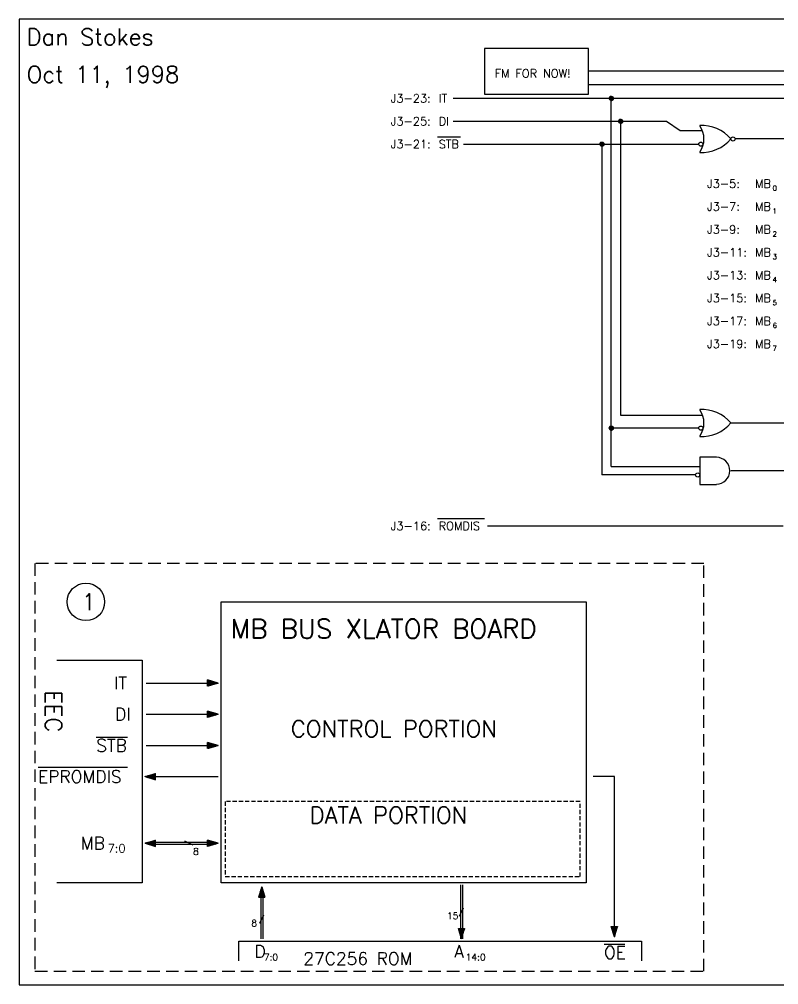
# Model space of a CAD drawing. Extents: x 0 to 223, y 0 to 116.
# Drawn here: x 0 to 91.2, y 0 to 116 of the extents above; entities that cross this region are included whole.
import ezdxf

# ---------------------------------------------------------------- set-up
doc = ezdxf.new("R2010")
doc.units = 0
doc.linetypes.add('DASHED', pattern=[0.75, 0.5, -0.25])
doc.layers.get('0').update_dxf_attribs({"linetype": 'CONTINUOUS'})
doc.layers.add('DRAWLINES', color=7, linetype='CONTINUOUS')
doc.styles.get("Standard").update_dxf_attribs({"font": 'SIMPLEX.SHX', "height": 0.2})

# ---------------------------------------------------------------- blocks, each defined once
blk = doc.blocks.new('*X1')
at = {"color": 0, "linetype": 'CONTINUOUS'}
for p, q in [((22.62, 97.08), (22.66, 97.12)), ((22.62, 97.09), (22.66, 97.12)), ((22.62, 97.09), (22.65, 97.12)), ((22.62, 97.09), (22.65, 97.12)), ((22.62, 97.09), (22.65, 97.12)), ((22.62, 97.09), (22.65, 97.12)), ((22.62, 97.09), (22.65, 97.12)), ((22.62, 97.1), (22.65, 97.12)), ((22.62, 97.1), (22.65, 97.12)), ((22.62, 97.1), (22.64, 97.12)), ((22.62, 97.1), (22.64, 97.12)), ((22.62, 97.1), (22.64, 97.12)), ((22.62, 97.1), (22.64, 97.12)), ((22.62, 97.11), (22.64, 97.12)), ((22.62, 97.11), (22.64, 97.12)), ((22.62, 97.11), (22.64, 97.12)), ((22.62, 97.11), (22.64, 97.12)), ((22.62, 97.11), (22.63, 97.12)), ((22.62, 97.12), (22.63, 97.12)), ((22.62, 97.12), (22.63, 97.12)), ((22.62, 97.12), (22.63, 97.12)), ((22.62, 97.12), (22.63, 97.12)), ((22.62, 97.12), (22.63, 97.12)), ((22.62, 97.12), (22.63, 97.12)), ((22.62, 97.04), (22.69, 97.11)), ((22.62, 97.04), (22.69, 97.11)), ((22.62, 97.04), (22.69, 97.11)), ((22.62, 97.04), (22.69, 97.11)), ((22.62, 97.05), (22.69, 97.11)), ((22.62, 97.05), (22.68, 97.11)), ((22.62, 97.05), (22.68, 97.11)), ((22.62, 97.05), (22.68, 97.11)), ((22.62, 97.05), (22.68, 97.11)), ((22.62, 97.06), (22.68, 97.11)), ((22.62, 97.06), (22.68, 97.11)), ((22.62, 97.06), (22.68, 97.11)), ((22.62, 97.06), (22.67, 97.11)), ((22.62, 97.06), (22.67, 97.11)), ((22.62, 97.06), (22.67, 97.11)), ((22.62, 97.07), (22.67, 97.11)), ((22.62, 97.07), (22.67, 97.11)), ((22.62, 97.07), (22.67, 97.11)), ((22.62, 97.07), (22.67, 97.11)), ((22.62, 97.07), (22.67, 97.11)), ((22.62, 97.07), (22.66, 97.11)), ((22.62, 97.08), (22.66, 97.11)), ((22.62, 97.08), (22.66, 97.11)), ((22.62, 97.08), (22.66, 97.11)), ((22.62, 97.08), (22.66, 97.11)), ((22.62, 97), (22.72, 97.1)), ((22.62, 97), (22.72, 97.1)), ((22.62, 97), (22.72, 97.1)), ((22.62, 97), (22.72, 97.1)), ((22.62, 97), (22.72, 97.1)), ((22.62, 97.01), (22.72, 97.1)), ((22.62, 97.01), (22.72, 97.1)), ((22.62, 97.01), (22.71, 97.1)), ((22.62, 97.01), (22.71, 97.1)), ((22.62, 97.01), (22.71, 97.1)), ((22.62, 97.01), (22.71, 97.1)), ((22.62, 97.02), (22.71, 97.1)), ((22.62, 97.02), (22.71, 97.1)), ((22.62, 97.02), (22.71, 97.1)), ((22.62, 97.02), (22.7, 97.1)), ((22.62, 97.02), (22.7, 97.1)), ((22.62, 97.03), (22.7, 97.1)), ((22.62, 97.03), (22.7, 97.1)), ((22.62, 97.03), (22.7, 97.1)), ((22.62, 97.03), (22.7, 97.1)), ((22.62, 97.03), (22.7, 97.1)), ((22.62, 97.03), (22.7, 97.1)), ((22.62, 97.04), (22.69, 97.1)), ((22.62, 97.04), (22.69, 97.1)), ((22.62, 96.95), (22.76, 97.09)), ((22.62, 96.95), (22.76, 97.09)), ((22.62, 96.96), (22.75, 97.09)), ((22.62, 96.96), (22.75, 97.09)), ((22.62, 96.96), (22.75, 97.09)), ((22.62, 96.96), (22.75, 97.09)), ((22.62, 96.96), (22.75, 97.09)), ((22.62, 96.96), (22.75, 97.09)), ((22.62, 96.97), (22.75, 97.09)), ((22.62, 96.97), (22.75, 97.09)), ((22.62, 96.97), (22.74, 97.09)), ((22.62, 96.97), (22.74, 97.09)), ((22.62, 96.97), (22.74, 97.09)), ((22.62, 96.98), (22.74, 97.09)), ((22.62, 96.98), (22.74, 97.09)), ((22.62, 96.98), (22.74, 97.09)), ((22.62, 96.98), (22.74, 97.09)), ((22.62, 96.98), (22.73, 97.09)), ((22.62, 96.98), (22.73, 97.09)), ((22.62, 96.99), (22.73, 97.09)), ((22.62, 96.99), (22.73, 97.09)), ((22.62, 96.99), (22.73, 97.09)), ((22.62, 96.99), (22.73, 97.09)), ((22.62, 96.99), (22.73, 97.09)), ((22.62, 96.99), (22.73, 97.09)), ((22.62, 96.91), (22.79, 97.08)), ((22.62, 96.91), (22.79, 97.08)), ((22.62, 96.91), (22.79, 97.08)), ((22.62, 96.91), (22.79, 97.08)), ((22.62, 96.92), (22.79, 97.08)), ((22.62, 96.92), (22.78, 97.08)), ((22.62, 96.92), (22.78, 97.08)), ((22.62, 96.92), (22.78, 97.08)), ((22.62, 96.92), (22.78, 97.08)), ((22.62, 96.92), (22.78, 97.08)), ((22.62, 96.93), (22.78, 97.08)), ((22.62, 96.93), (22.78, 97.08)), ((22.62, 96.93), (22.78, 97.08)), ((22.62, 96.93), (22.77, 97.08)), ((22.62, 96.93), (22.77, 97.08)), ((22.62, 96.93), (22.77, 97.08)), ((22.62, 96.94), (22.77, 97.08)), ((22.62, 96.94), (22.77, 97.08)), ((22.62, 96.94), (22.77, 97.08)), ((22.62, 96.94), (22.77, 97.08)), ((22.62, 96.94), (22.76, 97.08)), ((22.62, 96.95), (22.76, 97.08)), ((22.62, 96.95), (22.76, 97.08)), ((22.62, 96.95), (22.76, 97.08)), ((22.62, 96.95), (22.76, 97.08)), ((22.62, 96.87), (22.82, 97.07)), ((22.62, 96.87), (22.82, 97.07)), ((22.62, 96.87), (22.82, 97.07)), ((22.62, 96.87), (22.82, 97.07)), ((22.62, 96.87), (22.82, 97.07)), ((22.62, 96.87), (22.82, 97.07)), ((22.62, 96.88), (22.82, 97.07)), ((22.62, 96.88), (22.81, 97.07)), ((22.62, 96.88), (22.81, 97.07)), ((22.62, 96.88), (22.81, 97.07)), ((22.62, 96.88), (22.81, 97.07)), ((22.62, 96.89), (22.81, 97.07)), ((22.62, 96.89), (22.81, 97.07)), ((22.62, 96.89), (22.81, 97.07)), ((22.62, 96.89), (22.81, 97.07)), ((22.62, 96.89), (22.8, 97.07)), ((22.62, 96.89), (22.8, 97.07)), ((22.62, 96.9), (22.8, 97.07)), ((22.62, 96.9), (22.8, 97.07)), ((22.62, 96.9), (22.8, 97.07)), ((22.62, 96.9), (22.8, 97.07)), ((22.62, 96.9), (22.8, 97.07)), ((22.62, 96.9), (22.79, 97.07)), ((22.62, 96.91), (22.79, 97.07)), ((22.62, 96.82), (22.86, 97.06)), ((22.62, 96.82), (22.86, 97.06)), ((22.62, 96.83), (22.86, 97.06)), ((22.62, 96.83), (22.85, 97.06)), ((22.62, 96.83), (22.85, 97.06)), ((22.62, 96.83), (22.85, 97.06)), ((22.62, 96.83), (22.85, 97.06)), ((22.62, 96.83), (22.85, 97.06)), ((22.62, 96.84), (22.85, 97.06)), ((22.62, 96.84), (22.85, 97.06)), ((22.62, 96.84), (22.84, 97.06)), ((22.62, 96.84), (22.84, 97.06)), ((22.62, 96.84), (22.84, 97.06)), ((22.62, 96.84), (22.84, 97.06)), ((22.62, 96.85), (22.84, 97.06)), ((22.62, 96.85), (22.84, 97.06)), ((22.62, 96.85), (22.84, 97.06)), ((22.62, 96.85), (22.84, 97.06)), ((22.62, 96.85), (22.83, 97.06)), ((22.62, 96.86), (22.83, 97.06)), ((22.62, 96.86), (22.83, 97.06)), ((22.62, 96.86), (22.83, 97.06)), ((22.62, 96.86), (22.83, 97.06)), ((22.62, 96.86), (22.83, 97.06)), ((22.62, 96.86), (22.83, 97.06)), ((22.62, 96.78), (22.89, 97.05)), ((22.62, 96.78), (22.89, 97.05)), ((22.62, 96.78), (22.89, 97.05)), ((22.62, 96.78), (22.89, 97.05)), ((22.62, 96.79), (22.89, 97.05)), ((22.62, 96.79), (22.88, 97.05)), ((22.62, 96.79), (22.88, 97.05)), ((22.62, 96.79), (22.88, 97.05)), ((22.62, 96.79), (22.88, 97.05)), ((22.62, 96.8), (22.88, 97.05)), ((22.62, 96.8), (22.88, 97.05)), ((22.62, 96.8), (22.88, 97.05)), ((22.62, 96.8), (22.87, 97.05)), ((22.62, 96.8), (22.87, 97.05)), ((22.62, 96.8), (22.87, 97.05)), ((22.62, 96.81), (22.87, 97.05)), ((22.62, 96.81), (22.87, 97.05)), ((22.62, 96.81), (22.87, 97.05)), ((22.62, 96.81), (22.87, 97.05)), ((22.62, 96.81), (22.87, 97.05)), ((22.62, 96.81), (22.86, 97.05)), ((22.62, 96.82), (22.86, 97.05)), ((22.62, 96.82), (22.86, 97.05)), ((22.62, 96.82), (22.86, 97.05)), ((22.62, 96.74), (22.92, 97.04)), ((22.62, 96.74), (22.92, 97.04)), ((22.62, 96.74), (22.92, 97.04)), ((22.62, 96.74), (22.92, 97.04)), ((22.62, 96.74), (22.92, 97.04)), ((22.62, 96.74), (22.92, 97.04)), ((22.62, 96.75), (22.92, 97.04)), ((22.62, 96.75), (22.92, 97.04)), ((22.62, 96.75), (22.91, 97.04)), ((22.62, 96.75), (22.91, 97.04)), ((22.62, 96.75), (22.91, 97.04)), ((22.62, 96.75), (22.91, 97.04)), ((22.62, 96.76), (22.91, 97.04)), ((22.62, 96.76), (22.91, 97.04)), ((22.62, 96.76), (22.91, 97.04)), ((22.62, 96.76), (22.9, 97.04)), ((22.62, 96.76), (22.9, 97.04)), ((22.62, 96.77), (22.9, 97.04)), ((22.62, 96.77), (22.9, 97.04)), ((22.62, 96.77), (22.9, 97.04)), ((22.62, 96.77), (22.9, 97.04)), ((22.62, 96.77), (22.9, 97.04)), ((22.62, 96.77), (22.9, 97.04)), ((22.62, 96.78), (22.89, 97.04)), ((22.62, 96.78), (22.89, 97.04)), ((22.62, 96.69), (22.96, 97.03)), ((22.62, 96.69), (22.96, 97.03)), ((22.62, 96.7), (22.95, 97.03)), ((22.62, 96.7), (22.95, 97.03)), ((22.62, 96.7), (22.95, 97.03)), ((22.62, 96.7), (22.95, 97.03)), ((22.62, 96.7), (22.95, 97.03)), ((22.62, 96.71), (22.95, 97.03)), ((22.62, 96.71), (22.95, 97.03)), ((22.62, 96.71), (22.95, 97.03)), ((22.62, 96.71), (22.94, 97.03)), ((22.62, 96.71), (22.94, 97.03)), ((22.62, 96.71), (22.94, 97.03)), ((22.62, 96.72), (22.94, 97.03)), ((22.62, 96.72), (22.94, 97.03)), ((22.62, 96.72), (22.94, 97.03)), ((22.62, 96.72), (22.94, 97.03)), ((22.62, 96.72), (22.93, 97.03)), ((22.62, 96.72), (22.93, 97.03)), ((22.62, 96.73), (22.93, 97.03)), ((22.62, 96.73), (22.93, 97.03)), ((22.62, 96.73), (22.93, 97.03)), ((22.62, 96.73), (22.93, 97.03)), ((22.62, 96.73), (22.93, 97.03)), ((22.62, 96.65), (22.99, 97.02)), ((22.62, 96.65), (22.99, 97.02)), ((22.62, 96.65), (22.99, 97.02)), ((22.62, 96.65), (22.99, 97.02)), ((22.62, 96.66), (22.99, 97.02)), ((22.62, 96.66), (22.98, 97.02)), ((22.62, 96.66), (22.98, 97.02)), ((22.62, 96.66), (22.98, 97.02)), ((22.62, 96.66), (22.98, 97.02)), ((22.62, 96.66), (22.98, 97.02)), ((22.62, 96.67), (22.98, 97.02)), ((22.62, 96.67), (22.98, 97.02)), ((22.62, 96.67), (22.98, 97.02)), ((22.62, 96.67), (22.97, 97.02)), ((22.62, 96.67), (22.97, 97.02)), ((22.62, 96.67), (22.97, 97.02)), ((22.62, 96.68), (22.97, 97.02)), ((22.62, 96.68), (22.97, 97.02)), ((22.62, 96.68), (22.97, 97.02)), ((22.62, 96.68), (22.97, 97.02)), ((22.62, 96.68), (22.96, 97.02)), ((22.62, 96.69), (22.96, 97.02)), ((22.62, 96.69), (22.96, 97.02)), ((22.62, 96.69), (22.96, 97.02)), ((22.62, 96.69), (22.96, 97.02)), ((22.62, 96.61), (23.02, 97.01)), ((22.62, 96.61), (23.02, 97.01)), ((22.62, 96.61), (23.02, 97.01)), ((22.62, 96.61), (23.02, 97.01)), ((22.62, 96.61), (23.02, 97.01)), ((22.62, 96.61), (23.02, 97.01)), ((22.62, 96.62), (23.02, 97.01)), ((22.62, 96.62), (23.01, 97.01)), ((22.62, 96.62), (23.01, 97.01)), ((22.62, 96.62), (23.01, 97.01)), ((22.62, 96.62), (23.01, 97.01)), ((22.62, 96.63), (23.01, 97.01)), ((22.62, 96.63), (23.01, 97.01)), ((22.62, 96.63), (23.01, 97.01)), ((22.62, 96.63), (23.01, 97.01)), ((22.62, 96.63), (23, 97.01)), ((22.62, 96.63), (23, 97.01)), ((22.62, 96.64), (23, 97.01)), ((22.62, 96.64), (23, 97.01)), ((22.62, 96.64), (23, 97.01)), ((22.62, 96.64), (23, 97.01)), ((22.62, 96.64), (23, 97.01)), ((22.62, 96.64), (22.99, 97.01)), ((22.62, 96.65), (22.99, 97.01)), ((22.62, 96.56), (23.06, 96.99)), ((22.62, 96.56), (23.06, 97)), ((22.62, 96.57), (23.06, 97)), ((22.62, 96.57), (23.05, 97)), ((22.62, 96.57), (23.05, 97)), ((22.62, 96.57), (23.05, 97)), ((22.62, 96.57), (23.05, 97)), ((22.62, 96.57), (23.05, 97)), ((22.62, 96.58), (23.05, 97)), ((22.62, 96.58), (23.05, 97)), ((22.62, 96.58), (23.04, 97)), ((22.62, 96.58), (23.04, 97)), ((22.62, 96.58), (23.04, 97)), ((22.62, 96.58), (23.04, 97)), ((22.62, 96.59), (23.04, 97)), ((22.62, 96.59), (23.04, 97)), ((22.62, 96.59), (23.04, 97)), ((22.62, 96.59), (23.04, 97)), ((22.62, 96.59), (23.03, 97)), ((22.62, 96.6), (23.03, 97)), ((22.62, 96.6), (23.03, 97)), ((22.62, 96.6), (23.03, 97)), ((22.62, 96.6), (23.03, 97)), ((22.62, 96.6), (23.03, 97)), ((22.62, 96.6), (23.03, 97)), ((22.62, 96.52), (23.09, 96.99)), ((22.62, 96.52), (23.09, 96.99)), ((22.62, 96.52), (23.09, 96.99)), ((22.62, 96.52), (23.09, 96.99)), ((22.62, 96.53), (23.09, 96.99)), ((22.62, 96.53), (23.08, 96.99)), ((22.62, 96.53), (23.08, 96.99)), ((22.62, 96.53), (23.08, 96.99)), ((22.62, 96.53), (23.08, 96.99)), ((22.62, 96.54), (23.08, 96.99)), ((22.62, 96.54), (23.08, 96.99)), ((22.62, 96.54), (23.08, 96.99)), ((22.62, 96.54), (23.07, 96.99)), ((22.62, 96.54), (23.07, 96.99)), ((22.62, 96.54), (23.07, 96.99)), ((22.62, 96.55), (23.07, 96.99)), ((22.62, 96.55), (23.07, 96.99)), ((22.62, 96.55), (23.07, 96.99)), ((22.62, 96.55), (23.07, 96.99)), ((22.62, 96.55), (23.06, 96.99)), ((22.62, 96.55), (23.06, 96.99)), ((22.62, 96.56), (23.06, 96.99)), ((22.62, 96.56), (23.06, 96.99)), ((22.62, 96.56), (23.06, 96.99)), ((22.62, 96.48), (23.12, 96.98)), ((22.62, 96.48), (23.12, 96.98)), ((22.62, 96.48), (23.12, 96.98)), ((22.62, 96.48), (23.12, 96.98)), ((22.62, 96.48), (23.12, 96.98)), ((22.62, 96.48), (23.12, 96.98)), ((22.62, 96.49), (23.12, 96.98)), ((22.62, 96.49), (23.12, 96.98)), ((22.62, 96.49), (23.11, 96.98)), ((22.62, 96.49), (23.11, 96.98)), ((22.62, 96.49), (23.11, 96.98)), ((22.62, 96.49), (23.11, 96.98)), ((22.62, 96.5), (23.11, 96.98)), ((22.62, 96.5), (23.11, 96.98)), ((22.62, 96.5), (23.11, 96.98)), ((22.62, 96.5), (23.1, 96.98)), ((22.62, 96.5), (23.1, 96.98)), ((22.62, 96.51), (23.1, 96.98)), ((22.62, 96.51), (23.1, 96.98)), ((22.62, 96.51), (23.1, 96.98)), ((22.62, 96.51), (23.1, 96.98)), ((22.62, 96.51), (23.1, 96.98)), ((22.62, 96.51), (23.09, 96.98)), ((22.62, 96.52), (23.09, 96.98)), ((22.62, 96.52), (23.09, 96.98)), ((22.62, 96.43), (23.16, 96.97)), ((22.62, 96.43), (23.16, 96.97)), ((22.62, 96.44), (23.15, 96.97)), ((22.62, 96.44), (23.15, 96.97)), ((22.62, 96.44), (23.15, 96.97)), ((22.62, 96.44), (23.15, 96.97)), ((22.62, 96.44), (23.15, 96.97)), ((22.62, 96.45), (23.15, 96.97)), ((22.62, 96.45), (23.15, 96.97)), ((22.62, 96.45), (23.15, 96.97)), ((22.62, 96.45), (23.14, 96.97)), ((22.62, 96.45), (23.14, 96.97)), ((22.62, 96.45), (23.14, 96.97)), ((22.62, 96.46), (23.14, 96.97)), ((22.62, 96.46), (23.14, 96.97)), ((22.62, 96.46), (23.14, 96.97)), ((22.62, 96.46), (23.14, 96.97)), ((22.62, 96.46), (23.13, 96.97)), ((22.62, 96.46), (23.13, 96.97)), ((22.62, 96.47), (23.13, 96.97)), ((22.62, 96.47), (23.13, 96.97)), ((22.62, 96.47), (23.13, 96.97)), ((22.62, 96.47), (23.13, 96.97)), ((22.62, 96.47), (23.13, 96.97)), ((22.62, 96.39), (23.19, 96.96)), ((22.62, 96.39), (23.19, 96.96)), ((22.62, 96.39), (23.19, 96.96)), ((22.62, 96.39), (23.19, 96.96)), ((22.62, 96.4), (23.19, 96.96)), ((22.62, 96.4), (23.18, 96.96)), ((22.62, 96.4), (23.18, 96.96)), ((22.62, 96.4), (23.18, 96.96)), ((22.62, 96.4), (23.18, 96.96)), ((22.62, 96.4), (23.18, 96.96)), ((22.62, 96.41), (23.18, 96.96)), ((22.62, 96.41), (23.18, 96.96)), ((22.62, 96.41), (23.18, 96.96)), ((22.62, 96.41), (23.17, 96.96)), ((22.62, 96.41), (23.17, 96.96)), ((22.62, 96.42), (23.17, 96.96)), ((22.62, 96.42), (23.17, 96.96)), ((22.62, 96.42), (23.17, 96.96)), ((22.62, 96.42), (23.17, 96.96)), ((22.62, 96.42), (23.17, 96.96)), ((22.62, 96.42), (23.16, 96.96)), ((22.62, 96.43), (23.16, 96.96)), ((22.62, 96.43), (23.16, 96.96)), ((22.62, 96.43), (23.16, 96.96)), ((22.62, 96.43), (23.16, 96.96)), ((22.62, 96.38), (23.2, 96.95)), ((22.62, 96.38), (23.2, 96.95)), ((22.62, 96.38), (23.2, 96.95)), ((22.62, 96.38), (23.2, 96.95)), ((22.62, 96.38), (23.2, 96.95)), ((22.62, 96.39), (23.19, 96.95)), ((22.62, 96.39), (23.19, 96.95)), ((22.63, 96.38), (23.21, 96.95)), ((22.63, 96.38), (23.21, 96.95)), ((22.63, 96.38), (23.2, 96.95)), ((22.63, 96.38), (23.2, 96.95)), ((22.64, 96.38), (23.21, 96.95)), ((22.64, 96.38), (23.21, 96.95)), ((22.64, 96.38), (23.21, 96.95)), ((22.64, 96.38), (23.21, 96.95)), ((22.65, 96.38), (23.22, 96.95)), ((22.65, 96.38), (23.22, 96.95)), ((22.65, 96.38), (23.21, 96.95)), ((22.65, 96.38), (23.21, 96.95)), ((22.66, 96.39), (23.22, 96.95)), ((22.66, 96.39), (23.22, 96.95)), ((22.66, 96.39), (23.22, 96.95)), ((22.66, 96.38), (23.22, 96.95)), ((22.67, 96.39), (23.22, 96.95)), ((22.67, 96.39), (23.23, 96.94)), ((22.67, 96.39), (23.23, 96.94)), ((22.67, 96.39), (23.23, 96.94)), ((22.68, 96.39), (23.23, 96.94)), ((22.68, 96.39), (23.23, 96.94)), ((22.68, 96.39), (23.23, 96.94)), ((22.68, 96.39), (23.23, 96.94)), ((22.69, 96.4), (23.24, 96.94)), ((22.69, 96.39), (23.24, 96.94)), ((22.69, 96.39), (23.24, 96.94)), ((22.69, 96.39), (23.23, 96.94)), ((22.7, 96.4), (23.24, 96.94)), ((22.7, 96.4), (23.24, 96.94)), ((22.7, 96.4), (23.24, 96.94)), ((22.7, 96.4), (23.24, 96.94)), ((22.71, 96.4), (23.25, 96.94)), ((22.71, 96.4), (23.25, 96.94)), ((22.71, 96.4), (23.25, 96.94)), ((22.71, 96.4), (23.25, 96.94)), ((22.72, 96.4), (23.26, 96.94)), ((22.72, 96.4), (23.25, 96.94)), ((22.72, 96.4), (23.25, 96.94)), ((22.72, 96.4), (23.25, 96.94)), ((22.73, 96.41), (23.26, 96.94)), ((22.73, 96.41), (23.26, 96.94)), ((22.73, 96.41), (23.26, 96.93)), ((22.73, 96.41), (23.26, 96.93)), ((22.74, 96.41), (23.27, 96.93)), ((22.74, 96.41), (23.26, 96.93)), ((22.74, 96.41), (23.26, 96.93)), ((22.74, 96.41), (23.26, 96.93)), ((22.75, 96.41), (23.27, 96.93)), ((22.75, 96.41), (23.27, 96.93)), ((22.75, 96.41), (23.27, 96.93)), ((22.75, 96.41), (23.27, 96.93)), ((22.76, 96.42), (23.28, 96.93)), ((22.76, 96.42), (23.28, 96.93)), ((22.76, 96.42), (23.27, 96.93)), ((22.76, 96.41), (23.27, 96.93)), ((22.77, 96.42), (23.28, 96.93)), ((22.77, 96.42), (23.28, 96.93)), ((22.77, 96.42), (23.28, 96.93)), ((22.77, 96.42), (23.28, 96.93)), ((22.78, 96.42), (23.29, 96.93)), ((22.78, 96.42), (23.29, 96.93)), ((22.78, 96.42), (23.29, 96.93)), ((22.78, 96.42), (23.28, 96.93)), ((22.79, 96.42), (23.29, 96.93)), ((22.79, 96.42), (23.29, 96.93)), ((22.79, 96.43), (23.29, 96.92)), ((22.79, 96.43), (23.29, 96.92)), ((22.8, 96.43), (23.3, 96.92)), ((22.8, 96.43), (23.3, 96.92)), ((22.8, 96.43), (23.29, 96.92)), ((22.81, 96.43), (23.3, 96.92)), ((22.81, 96.43), (23.3, 96.92)), ((22.81, 96.43), (23.3, 96.92)), ((22.81, 96.43), (23.3, 96.92)), ((22.82, 96.43), (23.31, 96.92)), ((22.82, 96.43), (23.31, 96.92)), ((22.82, 96.43), (23.31, 96.92)), ((22.82, 96.43), (23.3, 96.92)), ((22.83, 96.44), (23.31, 96.92)), ((22.83, 96.44), (23.31, 96.92)), ((22.83, 96.44), (23.31, 96.92)), ((22.83, 96.44), (23.31, 96.92)), ((22.84, 96.44), (23.32, 96.92)), ((22.84, 96.44), (23.32, 96.92)), ((22.84, 96.44), (23.32, 96.92)), ((22.84, 96.44), (23.32, 96.92)), ((22.85, 96.44), (23.32, 96.92)), ((22.85, 96.44), (23.32, 96.92)), ((22.85, 96.44), (23.32, 96.92)), ((22.85, 96.44), (23.32, 96.92)), ((22.86, 96.45), (23.33, 96.91)), ((22.86, 96.45), (23.33, 96.91)), ((22.86, 96.44), (23.33, 96.91)), ((22.86, 96.44), (23.33, 96.91)), ((22.87, 96.45), (23.34, 96.91)), ((22.87, 96.45), (23.33, 96.91)), ((22.87, 96.45), (23.33, 96.91)), ((22.87, 96.45), (23.33, 96.91)), ((22.88, 96.45), (23.34, 96.91)), ((22.88, 96.45), (23.34, 96.91)), ((22.88, 96.45), (23.34, 96.91)), ((22.88, 96.45), (23.34, 96.91)), ((22.89, 96.46), (23.35, 96.91)), ((22.89, 96.45), (23.35, 96.91)), ((22.89, 96.45), (23.34, 96.91)), ((22.89, 96.45), (23.34, 96.91)), ((22.9, 96.46), (23.35, 96.91)), ((22.9, 96.46), (23.35, 96.91)), ((22.9, 96.46), (23.35, 96.91)), ((22.9, 96.46), (23.35, 96.91)), ((22.91, 96.46), (23.36, 96.91)), ((22.91, 96.46), (23.36, 96.91)), ((22.91, 96.46), (23.35, 96.91)), ((22.91, 96.46), (23.35, 96.91)), ((22.92, 96.46), (23.36, 96.9)), ((22.92, 96.46), (23.36, 96.9)), ((22.92, 96.46), (23.36, 96.9)), ((22.92, 96.46), (23.36, 96.9)), ((22.93, 96.47), (23.37, 96.9)), ((22.93, 96.47), (23.37, 96.9)), ((22.93, 96.47), (23.37, 96.9)), ((22.93, 96.47), (23.36, 96.9)), ((22.94, 96.47), (23.37, 96.9)), ((22.94, 96.47), (23.37, 96.9)), ((22.94, 96.47), (23.37, 96.9)), ((22.94, 96.47), (23.37, 96.9)), ((22.95, 96.47), (23.38, 96.9)), ((22.95, 96.47), (23.38, 96.9)), ((22.95, 96.47), (23.38, 96.9)), ((22.95, 96.47), (23.38, 96.9)), ((22.96, 96.48), (23.38, 96.9)), ((22.96, 96.48), (23.38, 96.9)), ((22.96, 96.48), (23.38, 96.9)), ((22.96, 96.47), (23.38, 96.9)), ((22.97, 96.48), (23.39, 96.9)), ((22.97, 96.48), (23.39, 96.9)), ((22.97, 96.48), (23.39, 96.9)), ((22.97, 96.48), (23.39, 96.9)), ((22.98, 96.48), (23.39, 96.9)), ((22.98, 96.48), (23.4, 96.89)), ((22.98, 96.48), (23.39, 96.89)), ((22.98, 96.48), (23.39, 96.89)), ((22.99, 96.48), (23.4, 96.89)), ((22.99, 96.48), (23.4, 96.89)), ((22.99, 96.49), (23.4, 96.89)), ((22.99, 96.49), (23.4, 96.89)), ((23, 96.49), (23.4, 96.89)), ((23, 96.49), (23.4, 96.89)), ((23, 96.49), (23.4, 96.89)), ((23, 96.49), (23.41, 96.89)), ((23.01, 96.49), (23.41, 96.89)), ((23.01, 96.49), (23.41, 96.89)), ((23.01, 96.49), (23.41, 96.89)), ((23.01, 96.49), (23.41, 96.89)), ((23.02, 96.49), (23.41, 96.89)), ((23.02, 96.49), (23.41, 96.89)), ((23.02, 96.49), (23.42, 96.89)), ((23.02, 96.49), (23.42, 96.89)), ((23.03, 96.5), (23.42, 96.89)), ((23.03, 96.5), (23.42, 96.89)), ((23.03, 96.5), (23.42, 96.89)), ((23.03, 96.5), (23.42, 96.89)), ((23.04, 96.5), (23.42, 96.89)), ((23.04, 96.5), (23.43, 96.88)), ((23.04, 96.5), (23.43, 96.88)), ((23.04, 96.5), (23.43, 96.88)), ((23.05, 96.5), (23.43, 96.88)), ((23.05, 96.5), (23.43, 96.88)), ((23.05, 96.5), (23.43, 96.88)), ((23.06, 96.5), (23.43, 96.88)), ((23.06, 96.5), (23.43, 96.88)), ((23.06, 96.51), (23.44, 96.88)), ((23.06, 96.51), (23.44, 96.88)), ((23.07, 96.51), (23.44, 96.88)), ((23.07, 96.51), (23.44, 96.88)), ((23.07, 96.51), (23.44, 96.88)), ((23.07, 96.51), (23.44, 96.88)), ((23.08, 96.51), (23.44, 96.88)), ((23.08, 96.51), (23.45, 96.88)), ((23.08, 96.51), (23.45, 96.88)), ((23.08, 96.51), (23.45, 96.88)), ((23.09, 96.51), (23.45, 96.88)), ((23.09, 96.51), (23.45, 96.88)), ((23.09, 96.51), (23.45, 96.88)), ((23.09, 96.52), (23.45, 96.88)), ((23.1, 96.52), (23.46, 96.88)), ((23.1, 96.52), (23.46, 96.88)), ((23.1, 96.52), (23.46, 96.88)), ((23.1, 96.52), (23.46, 96.87)), ((23.11, 96.52), (23.46, 96.87)), ((23.11, 96.52), (23.46, 96.87)), ((23.11, 96.52), (23.46, 96.87)), ((23.11, 96.52), (23.46, 96.87)), ((23.12, 96.52), (23.47, 96.87)), ((23.12, 96.52), (23.47, 96.87)), ((23.12, 96.52), (23.47, 96.87)), ((23.12, 96.52), (23.47, 96.87)), ((23.13, 96.53), (23.47, 96.87)), ((23.13, 96.53), (23.47, 96.87)), ((23.13, 96.53), (23.47, 96.87)), ((23.13, 96.53), (23.48, 96.87)), ((23.14, 96.53), (23.48, 96.87)), ((23.14, 96.53), (23.48, 96.87)), ((23.14, 96.53), (23.48, 96.87)), ((23.14, 96.53), (23.48, 96.87)), ((23.15, 96.53), (23.48, 96.87)), ((23.15, 96.53), (23.48, 96.87)), ((23.15, 96.53), (23.49, 96.87)), ((23.15, 96.53), (23.49, 96.87)), ((23.16, 96.53), (23.49, 96.87)), ((23.16, 96.54), (23.49, 96.87)), ((23.16, 96.54), (23.49, 96.87)), ((23.16, 96.54), (23.49, 96.86)), ((23.17, 96.54), (23.49, 96.86)), ((23.17, 96.54), (23.49, 96.86)), ((23.17, 96.54), (23.5, 96.86)), ((23.17, 96.54), (23.5, 96.86)), ((23.18, 96.54), (23.5, 96.86)), ((23.18, 96.54), (23.5, 96.86)), ((23.18, 96.54), (23.5, 96.86)), ((23.18, 96.54), (23.5, 96.86)), ((23.19, 96.54), (23.5, 96.86)), ((23.19, 96.54), (23.51, 96.86)), ((23.19, 96.54), (23.51, 96.86)), ((23.19, 96.55), (23.51, 96.86)), ((23.2, 96.55), (23.51, 96.86)), ((23.2, 96.55), (23.51, 96.86)), ((23.2, 96.55), (23.51, 96.86)), ((23.2, 96.55), (23.51, 96.86)), ((23.21, 96.55), (23.52, 96.86)), ((23.21, 96.55), (23.52, 96.86)), ((23.21, 96.55), (23.52, 96.86)), ((23.21, 96.55), (23.52, 96.86)), ((23.22, 96.55), (23.52, 96.86)), ((23.22, 96.55), (23.52, 96.86)), ((23.22, 96.55), (23.52, 96.86)), ((23.22, 96.55), (23.52, 96.86)), ((23.23, 96.56), (23.53, 96.85)), ((23.23, 96.56), (23.53, 96.85)), ((23.23, 96.56), (23.53, 96.85)), ((23.23, 96.56), (23.53, 96.85)), ((23.24, 96.56), (23.53, 96.85)), ((23.24, 96.56), (23.53, 96.85)), ((23.24, 96.56), (23.53, 96.85)), ((23.24, 96.56), (23.54, 96.85)), ((23.25, 96.56), (23.54, 96.85)), ((23.25, 96.56), (23.54, 96.85)), ((23.25, 96.56), (23.54, 96.85)), ((23.25, 96.56), (23.54, 96.85)), ((23.26, 96.56), (23.54, 96.85)), ((23.26, 96.57), (23.54, 96.85)), ((23.26, 96.57), (23.54, 96.85)), ((23.26, 96.57), (23.55, 96.85)), ((23.27, 96.57), (23.55, 96.85)), ((23.27, 96.57), (23.55, 96.85)), ((23.27, 96.57), (23.55, 96.85)), ((23.27, 96.57), (23.55, 96.85)), ((23.28, 96.57), (23.55, 96.85)), ((23.28, 96.57), (23.55, 96.85)), ((23.28, 96.57), (23.56, 96.85)), ((23.28, 96.57), (23.56, 96.85)), ((23.29, 96.57), (23.56, 96.84)), ((23.29, 96.57), (23.56, 96.84)), ((23.29, 96.58), (23.56, 96.84)), ((23.29, 96.58), (23.56, 96.84)), ((23.3, 96.58), (23.56, 96.84)), ((23.3, 96.58), (23.57, 96.84)), ((23.3, 96.58), (23.57, 96.84)), ((23.31, 96.58), (23.57, 96.84)), ((23.31, 96.58), (23.57, 96.84)), ((23.31, 96.58), (23.57, 96.84)), ((23.31, 96.58), (23.57, 96.84)), ((23.32, 96.58), (23.57, 96.84)), ((23.32, 96.58), (23.57, 96.84)), ((23.32, 96.58), (23.58, 96.84)), ((23.32, 96.58), (23.58, 96.84)), ((23.33, 96.59), (23.58, 96.84)), ((23.33, 96.59), (23.58, 96.84)), ((23.33, 96.59), (23.58, 96.84)), ((23.33, 96.59), (23.58, 96.84)), ((23.34, 96.59), (23.58, 96.84)), ((23.34, 96.59), (23.59, 96.84)), ((23.34, 96.59), (23.59, 96.84)), ((23.34, 96.59), (23.59, 96.84)), ((23.35, 96.59), (23.59, 96.84)), ((23.35, 96.59), (23.59, 96.84)), ((23.35, 96.59), (23.59, 96.83)), ((23.35, 96.59), (23.59, 96.83)), ((23.36, 96.59), (23.6, 96.83)), ((23.36, 96.59), (23.6, 96.83)), ((23.36, 96.6), (23.6, 96.83)), ((23.36, 96.6), (23.6, 96.83)), ((23.37, 96.6), (23.6, 96.83)), ((23.37, 96.6), (23.6, 96.83)), ((23.37, 96.6), (23.6, 96.83)), ((23.37, 96.6), (23.6, 96.83)), ((23.38, 96.6), (23.61, 96.83)), ((23.38, 96.6), (23.61, 96.83)), ((23.38, 96.6), (23.61, 96.83)), ((23.38, 96.6), (23.61, 96.83)), ((23.39, 96.6), (23.61, 96.83)), ((23.39, 96.6), (23.61, 96.83)), ((23.39, 96.6), (23.61, 96.83)), ((23.39, 96.61), (23.62, 96.83)), ((23.4, 96.61), (23.62, 96.83)), ((23.4, 96.61), (23.62, 96.83)), ((23.4, 96.61), (23.62, 96.83)), ((23.4, 96.61), (23.62, 96.83)), ((23.41, 96.61), (23.62, 96.83)), ((23.41, 96.61), (23.62, 96.83)), ((23.41, 96.61), (23.63, 96.82)), ((23.41, 96.61), (23.63, 96.82)), ((23.42, 96.61), (23.63, 96.82)), ((23.42, 96.61), (23.63, 96.82)), ((23.42, 96.61), (23.63, 96.82)), ((23.42, 96.61), (23.63, 96.82)), ((23.43, 96.62), (23.63, 96.82)), ((23.43, 96.62), (23.63, 96.82)), ((23.43, 96.62), (23.64, 96.82)), ((23.43, 96.62), (23.64, 96.82)), ((23.44, 96.62), (23.64, 96.82)), ((23.44, 96.62), (23.64, 96.82)), ((23.44, 96.62), (23.64, 96.82)), ((23.44, 96.62), (23.64, 96.82)), ((23.45, 96.62), (23.64, 96.82)), ((23.45, 96.62), (23.65, 96.82)), ((23.45, 96.62), (23.65, 96.82)), ((23.45, 96.62), (23.65, 96.82)), ((23.46, 96.62), (23.65, 96.82)), ((23.46, 96.63), (23.65, 96.82)), ((23.46, 96.63), (23.65, 96.82)), ((23.46, 96.63), (23.65, 96.82)), ((23.47, 96.63), (23.66, 96.82)), ((23.47, 96.63), (23.66, 96.82)), ((23.47, 96.63), (23.66, 96.82)), ((23.47, 96.63), (23.66, 96.81)), ((23.48, 96.63), (23.66, 96.81)), ((23.48, 96.63), (23.66, 96.81)), ((23.48, 96.63), (23.66, 96.81)), ((23.48, 96.63), (23.66, 96.81)), ((23.49, 96.63), (23.67, 96.81)), ((23.49, 96.63), (23.67, 96.81)), ((23.49, 96.64), (23.67, 96.81)), ((23.49, 96.64), (23.67, 96.81)), ((23.5, 96.64), (23.67, 96.81)), ((23.5, 96.64), (23.67, 96.81)), ((23.5, 96.64), (23.67, 96.81)), ((23.5, 96.64), (23.68, 96.81)), ((23.51, 96.64), (23.68, 96.81)), ((23.51, 96.64), (23.68, 96.81)), ((23.51, 96.64), (23.68, 96.81)), ((23.51, 96.64), (23.68, 96.81)), ((23.52, 96.64), (23.68, 96.81)), ((23.52, 96.64), (23.68, 96.81)), ((23.52, 96.64), (23.69, 96.81)), ((23.52, 96.64), (23.69, 96.81)), ((23.53, 96.65), (23.69, 96.81)), ((23.53, 96.65), (23.69, 96.81)), ((23.53, 96.65), (23.69, 96.81)), ((23.53, 96.65), (23.69, 96.8)), ((23.54, 96.65), (23.69, 96.8)), ((23.54, 96.65), (23.69, 96.8)), ((23.54, 96.65), (23.7, 96.8)), ((23.54, 96.65), (23.7, 96.8)), ((23.55, 96.65), (23.7, 96.8)), ((23.55, 96.65), (23.7, 96.8)), ((23.55, 96.65), (23.7, 96.8)), ((23.56, 96.65), (23.7, 96.8)), ((23.56, 96.65), (23.7, 96.8)), ((23.56, 96.66), (23.71, 96.8)), ((23.56, 96.66), (23.71, 96.8)), ((23.57, 96.66), (23.71, 96.8)), ((23.57, 96.66), (23.71, 96.8)), ((23.57, 96.66), (23.71, 96.8)), ((23.57, 96.66), (23.71, 96.8)), ((23.58, 96.66), (23.71, 96.8)), ((23.58, 96.66), (23.71, 96.8)), ((23.58, 96.66), (23.72, 96.8)), ((23.58, 96.66), (23.72, 96.8)), ((23.59, 96.66), (23.72, 96.8)), ((23.59, 96.66), (23.72, 96.8)), ((23.59, 96.66), (23.72, 96.8)), ((23.59, 96.67), (23.72, 96.8)), ((23.6, 96.67), (23.72, 96.8)), ((23.6, 96.67), (23.73, 96.79)), ((23.6, 96.67), (23.73, 96.79)), ((23.6, 96.67), (23.73, 96.79)), ((23.61, 96.67), (23.73, 96.79)), ((23.61, 96.67), (23.73, 96.79)), ((23.61, 96.67), (23.73, 96.79)), ((23.61, 96.67), (23.73, 96.79)), ((23.62, 96.67), (23.74, 96.79)), ((23.62, 96.67), (23.74, 96.79)), ((23.62, 96.67), (23.74, 96.79)), ((23.62, 96.67), (23.74, 96.79)), ((23.63, 96.68), (23.74, 96.79)), ((23.63, 96.68), (23.74, 96.79)), ((23.63, 96.68), (23.74, 96.79)), ((23.63, 96.68), (23.74, 96.79)), ((23.64, 96.68), (23.75, 96.79)), ((23.64, 96.68), (23.75, 96.79)), ((23.64, 96.68), (23.75, 96.79)), ((23.64, 96.68), (23.75, 96.79)), ((23.65, 96.68), (23.75, 96.79)), ((23.65, 96.68), (23.75, 96.79)), ((23.65, 96.68), (23.75, 96.79)), ((23.65, 96.68), (23.76, 96.79)), ((23.66, 96.68), (23.76, 96.79)), ((23.66, 96.69), (23.76, 96.78)), ((23.66, 96.69), (23.76, 96.78)), ((23.66, 96.69), (23.76, 96.78)), ((23.67, 96.69), (23.76, 96.78)), ((23.67, 96.69), (23.76, 96.78)), ((23.67, 96.69), (23.77, 96.78)), ((23.67, 96.69), (23.77, 96.78)), ((23.68, 96.69), (23.77, 96.78)), ((23.68, 96.69), (23.77, 96.78)), ((23.68, 96.69), (23.77, 96.78)), ((23.68, 96.69), (23.77, 96.78)), ((23.69, 96.69), (23.77, 96.78)), ((23.69, 96.69), (23.77, 96.78)), ((23.69, 96.69), (23.78, 96.78)), ((23.69, 96.7), (23.78, 96.78)), ((23.7, 96.7), (23.78, 96.78)), ((23.7, 96.7), (23.78, 96.78)), ((23.7, 96.7), (23.78, 96.78)), ((23.7, 96.7), (23.78, 96.78)), ((23.71, 96.7), (23.78, 96.78)), ((23.71, 96.7), (23.79, 96.78)), ((23.71, 96.7), (23.79, 96.78)), ((23.71, 96.7), (23.79, 96.78)), ((23.72, 96.7), (23.79, 96.78)), ((23.72, 96.7), (23.79, 96.78)), ((23.72, 96.7), (23.79, 96.77)), ((23.72, 96.7), (23.79, 96.77)), ((23.73, 96.71), (23.8, 96.77)), ((23.73, 96.71), (23.8, 96.77)), ((23.73, 96.71), (23.8, 96.77)), ((23.73, 96.71), (23.8, 96.77)), ((23.74, 96.71), (23.8, 96.77)), ((23.74, 96.71), (23.8, 96.77)), ((23.74, 96.71), (23.8, 96.77)), ((23.74, 96.71), (23.8, 96.77)), ((23.75, 96.71), (23.81, 96.77)), ((23.75, 96.71), (23.81, 96.77)), ((23.75, 96.71), (23.81, 96.77)), ((23.75, 96.71), (23.81, 96.77)), ((23.76, 96.71), (23.81, 96.77)), ((23.76, 96.72), (23.81, 96.77)), ((23.76, 96.72), (23.81, 96.77)), ((23.76, 96.72), (23.82, 96.77)), ((23.77, 96.72), (23.82, 96.77)), ((23.77, 96.72), (23.82, 96.77)), ((23.77, 96.72), (23.82, 96.77)), ((23.77, 96.72), (23.82, 96.77)), ((23.78, 96.72), (23.82, 96.77)), ((23.78, 96.72), (23.82, 96.77)), ((23.78, 96.72), (23.83, 96.76)), ((23.78, 96.72), (23.83, 96.76)), ((23.79, 96.72), (23.83, 96.76)), ((23.79, 96.72), (23.83, 96.76)), ((23.79, 96.73), (23.83, 96.76)), ((23.8, 96.73), (23.83, 96.76)), ((23.8, 96.73), (23.83, 96.76)), ((23.8, 96.73), (23.83, 96.76)), ((23.8, 96.73), (23.84, 96.76)), ((23.81, 96.73), (23.84, 96.76)), ((23.81, 96.73), (23.84, 96.76)), ((23.81, 96.73), (23.84, 96.76)), ((23.81, 96.73), (23.84, 96.76)), ((23.82, 96.73), (23.84, 96.76)), ((23.82, 96.73), (23.84, 96.76)), ((23.82, 96.73), (23.85, 96.76)), ((23.82, 96.73), (23.85, 96.76)), ((23.83, 96.74), (23.85, 96.76)), ((23.83, 96.74), (23.85, 96.76)), ((23.83, 96.74), (23.85, 96.76)), ((23.83, 96.74), (23.85, 96.76)), ((23.84, 96.74), (23.85, 96.76)), ((23.84, 96.74), (23.86, 96.76)), ((23.84, 96.74), (23.86, 96.76)), ((23.84, 96.74), (23.86, 96.76)), ((23.85, 96.74), (23.86, 96.75)), ((23.85, 96.74), (23.86, 96.75)), ((23.85, 96.74), (23.86, 96.75)), ((23.85, 96.74), (23.86, 96.75)), ((23.86, 96.74), (23.86, 96.75)), ((23.86, 96.74), (23.87, 96.75)), ((23.86, 96.75), (23.87, 96.75)), ((23.86, 96.75), (23.87, 96.75)), ((23.87, 96.75), (23.87, 96.75)), ((23.87, 96.75), (23.87, 96.75)), ((23.87, 96.75), (23.87, 96.75)), ((23.87, 96.75), (23.87, 96.75))]:
    blk.add_line(p, q, dxfattribs=at)
blk = doc.blocks.new('*X2')
at = {"color": 0, "linetype": 'CONTINUOUS'}
for p, q in [((31.75, 58.46), (32.04, 58.75)), ((31.75, 58.46), (32.04, 58.75)), ((31.75, 58.47), (32.03, 58.75)), ((31.75, 58.48), (32.02, 58.75)), ((31.75, 58.49), (32.01, 58.75)), ((31.75, 58.5), (32, 58.75)), ((31.75, 58.51), (31.99, 58.75)), ((31.75, 58.51), (31.99, 58.75)), ((31.75, 58.52), (31.98, 58.75)), ((31.75, 58.53), (31.97, 58.75)), ((31.75, 58.54), (31.96, 58.75)), ((31.76, 58.42), (32.08, 58.74)), ((31.76, 58.43), (32.07, 58.74)), ((31.76, 58.43), (32.07, 58.74)), ((31.76, 58.44), (32.06, 58.74)), ((31.76, 58.45), (32.05, 58.74)), ((31.76, 58.56), (31.94, 58.74)), ((31.76, 58.57), (31.93, 58.74)), ((31.76, 58.58), (31.92, 58.74)), ((31.77, 58.4), (32.1, 58.73)), ((31.77, 58.4), (32.1, 58.73)), ((31.77, 58.41), (32.09, 58.73)), ((31.77, 58.41), (32.09, 58.73)), ((31.77, 58.59), (31.91, 58.73)), ((31.78, 58.38), (32.12, 58.72)), ((31.78, 58.38), (32.12, 58.72)), ((31.78, 58.39), (32.11, 58.72)), ((31.78, 58.61), (31.89, 58.72)), ((31.79, 58.36), (32.14, 58.71)), ((31.79, 58.37), (32.13, 58.71)), ((31.79, 58.37), (32.13, 58.71)), ((31.79, 58.63), (31.87, 58.71)), ((31.8, 58.35), (32.15, 58.7)), ((31.8, 58.35), (32.15, 58.7)), ((31.8, 58.36), (32.14, 58.7)), ((31.81, 58.34), (32.16, 58.69)), ((31.81, 58.34), (32.16, 58.69)), ((31.81, 58.66), (31.84, 58.69)), ((31.82, 58.32), (32.18, 58.68)), ((31.82, 58.33), (32.17, 58.68)), ((31.82, 58.33), (32.17, 58.68)), ((31.83, 58.32), (32.18, 58.67)), ((31.83, 58.31), (32.19, 58.67)), ((31.84, 58.31), (32.19, 58.66)), ((31.84, 58.31), (32.19, 58.66)), ((31.85, 58.3), (32.2, 58.65)), ((31.85, 58.3), (32.2, 58.65)), ((31.86, 58.29), (32.21, 58.64)), ((31.86, 58.29), (32.21, 58.64)), ((31.87, 58.29), (32.21, 58.63)), ((31.87, 58.28), (32.22, 58.63)), ((31.88, 58.28), (32.22, 58.62)), ((31.89, 58.28), (32.22, 58.61)), ((31.89, 58.27), (32.23, 58.61)), ((31.9, 58.27), (32.23, 58.6)), ((31.9, 58.27), (32.23, 58.6)), ((31.91, 58.27), (32.23, 58.59)), ((31.92, 58.26), (32.24, 58.58)), ((31.92, 58.26), (32.24, 58.58)), ((31.93, 58.26), (32.24, 58.57)), ((31.94, 58.26), (32.24, 58.56)), ((31.94, 58.26), (32.24, 58.56)), ((31.95, 58.25), (32.25, 58.55)), ((31.96, 58.25), (32.25, 58.54)), ((31.97, 58.25), (32.25, 58.53)), ((31.97, 58.25), (32.25, 58.53)), ((31.98, 58.25), (32.25, 58.52)), ((31.99, 58.25), (32.25, 58.51)), ((32, 58.25), (32.25, 58.5)), ((32.01, 58.25), (32.25, 58.49)), ((32.02, 58.25), (32.25, 58.48)), ((32.03, 58.25), (32.25, 58.47)), ((32.04, 58.25), (32.25, 58.46)), ((32.05, 58.25), (32.25, 58.45)), ((32.06, 58.26), (32.24, 58.44)), ((32.07, 58.26), (32.24, 58.43)), ((32.08, 58.26), (32.24, 58.42)), ((32.1, 58.27), (32.23, 58.4)), ((32.12, 58.28), (32.22, 58.38)), ((32.14, 58.29), (32.21, 58.36))]:
    blk.add_line(p, q, dxfattribs=at)
blk = doc.blocks.new('TIEDOT')
at = {"layer": 'DRAWLINES', "linetype": 'CONTINUOUS'}
blk.add_circle((0, 0), 0.25, dxfattribs=at)
blk.add_blockref('*X2', (-32, -58.5), dxfattribs=at)

msp = doc.modelspace()

# ---------------------------------------------------------------- linework, layer by layer
at = {"layer": 'DRAWLINES', "linetype": 'CONTINUOUS'}
for p, q in [((97.5, 109.75), (68.38, 109.75)), ((97.5, 108.12), (68.38, 108.12)), ((97.5, 106.5), (52.12, 106.5)), ((71.12, 62.25), (71.12, 106.5)), ((52.12, 103.75), (77.75, 103.75)), ((72.25, 68.38), (72.25, 103.75)), ((77.75, 103.75), (79.38, 102.62)), ((79.38, 102.62), (82, 102.62)), ((50.25, 101.88), (53, 101.88)), ((53.38, 101), (81.62, 101)), ((70, 101), (70, 61.25)), ((97.62, 101.62), (86, 101.62)), ((82.12, 68.38), (72.25, 68.38)), ((85.5, 67.5), (95.12, 67.5)), ((81.62, 66.88), (71.12, 66.88)), ((83.75, 63.38), (81.75, 63.38)), ((81.75, 63.38), (81.75, 60.12)), ((71.12, 62.25), (81.75, 62.25)), ((93.38, 61.75), (85.5, 61.75)), ((81.25, 61.25), (70, 61.25)), ((81.75, 60.12), (83.75, 60.12)), ((50.25, 56), (55.88, 56)), ((56.25, 55.12), (91.75, 55.12)), ((4.5, 39), (14.75, 39)), ((14.75, 39), (14.75, 12.25)), ((15.25, 36.25), (23.88, 36.25)), ((23.88, 36.25), (22.62, 36.62)), ((22.62, 35.88), (22.62, 36.62)), ((23.88, 36.25), (22.62, 35.88)), ((15.25, 32.5), (23.88, 32.5)), ((22.62, 32.12), (22.62, 32.88)), ((23.88, 32.5), (22.62, 32.88)), ((23.88, 32.5), (22.62, 32.12)), ((9.25, 29.75), (13, 29.75)), ((22.62, 28.38), (22.62, 29.12)), ((23.88, 28.75), (22.62, 29.12)), ((15.25, 28.75), (23.88, 28.75)), ((23.88, 28.75), (22.62, 28.38)), ((2.25, 26.12), (13, 26.12)), ((15.12, 25), (16.38, 25.38)), ((15.12, 25), (16.38, 24.62)), ((15.25, 25), (23.88, 25)), ((16.38, 24.62), (16.38, 25.38)), ((71.5, 25), (68.94, 25)), ((71.5, 6.62), (71.5, 25)), ((15.12, 17), (16.38, 17.38)), ((15.12, 17), (16.38, 16.62)), ((16, 17.12), (23.12, 17.12)), ((16, 16.88), (23.12, 16.88)), ((16.38, 16.62), (16.38, 17.38)), ((20.88, 16.75), (19.88, 17.25)), ((22.62, 16.62), (22.62, 17.38)), ((23.88, 17), (22.62, 17.38)), ((23.88, 17), (22.62, 16.62)), ((14.75, 12.25), (4.5, 12.25)), ((29.12, 11.75), (28.75, 10.5)), ((29.12, 11.75), (29.5, 10.5)), ((53, 12), (53, 5.5)), ((53.25, 12), (53.25, 5.5)), ((28.75, 10.5), (29.5, 10.5)), ((29, 10.88), (29, 5.5)), ((29.25, 10.88), (29.25, 5.5)), ((28.88, 7.38), (29.38, 8.38)), ((52.88, 8.25), (53.38, 9.25)), ((71.5, 5.75), (71.12, 7)), ((71.12, 7), (71.88, 7)), ((71.5, 5.75), (71.88, 7)), ((52.75, 6.75), (53.5, 6.75)), ((53.12, 5.5), (52.75, 6.75)), ((53.12, 5.5), (53.5, 6.75)), ((26.38, 2.88), (26.38, 5.25)), ((26.38, 5.25), (74.75, 5.25)), ((70.25, 4.88), (72.75, 4.88)), ((74.75, 5.25), (74.75, 2.88))]:
    msp.add_line(p, q, dxfattribs=at)
for points in [[(222.88, 0), (222.88, 116), (0, 116), (0, 0)], [(55.88, 112.5), (55.88, 107), (68.38, 107), (68.38, 112.5)], [(24.25, 12.25), (24.25, 46), (68.12, 46), (68.12, 12.25)]]:
    msp.add_lwpolyline(points, close=True, dxfattribs=at)
at = {"layer": 'DRAWLINES', "linetype": 'DASHED', "ltscale": 3}
msp.add_lwpolyline([(1.88, 50.62), (1.88, 1.62), (82.25, 1.62), (82.25, 50.62)], close=True, dxfattribs=at)
at = {"layer": 'DRAWLINES', "linetype": 'DASHED'}
msp.add_lwpolyline([(24.75, 22), (24.75, 13), (67.38, 13), (67.38, 22)], close=True, dxfattribs=at)
at = {"layer": 'DRAWLINES'}
for points in [[(5.75, 6)], [(0.2, 3.62)]]:
    msp.add_lwpolyline(points, dxfattribs=at)
at = {"layer": 'DRAWLINES', "linetype": 'CONTINUOUS'}
for centre, radius in [((81.88, 101), 0.25), ((85.75, 101.62), 0.25), ((81.88, 66.88), 0.25), ((81.5, 61.25), 0.25), ((8, 46), 2.25)]:
    msp.add_circle(centre, radius, dxfattribs=at)
for centre, radius, start, end in [((81.98, 98.63), 4.62, 40.33, 92.8127), ((79.5, 101.62), 2.75, 324.9032, 35.0968), ((81.98, 104.62), 4.62, 267.1873, 319.67), ((81.98, 64.51), 4.62, 40.33, 92.8127), ((79.5, 67.5), 2.75, 324.9032, 35.0968), ((81.98, 70.49), 4.62, 267.1873, 319.67), ((83.75, 61.75), 1.62, 270, 90)]:
    msp.add_arc(centre, radius, start, end, dxfattribs=at)

# ---------------------------------------------------------------- block references
for name, p in [('TIEDOT', (71.12, 106.5)), ('TIEDOT', (72.25, 103.75)), ('TIEDOT', (70, 101)), ('TIEDOT', (71.12, 66.88)), ('*X1', (0, -60.5)), ('*X1', (0, -64.25)), ('*X1', (0, -68)), ('*X1', (0, -79.75))]:
    msp.add_blockref(name, p, dxfattribs=at)
at = {"layer": 'DRAWLINES', "linetype": 'CONTINUOUS', "xscale": -1}
for p in [(39, -71.75), (39, -79.75)]:
    msp.add_blockref('*X1', p, dxfattribs=at)
at = {"layer": 'DRAWLINES', "linetype": 'CONTINUOUS', "xscale": -1, "rotation": 270}
msp.add_blockref('*X1', (-67.62, -12.12), dxfattribs=at)
at = {"layer": 'DRAWLINES', "linetype": 'CONTINUOUS', "rotation": 270}
for p in [(-25.25, 29.62), (-43.62, 29.38)]:
    msp.add_blockref('*X1', p, dxfattribs=at)

# ---------------------------------------------------------------- texts
at = {"layer": 'DRAWLINES', "linetype": 'CONTINUOUS'}
for s, height, p in [('Dan Stokes', 2, (0.88, 112.88)), ('Oct 11, 1998', 2, (0.88, 108.38)), ('FM FOR NOW!', 1, (57.12, 109)), ('IT', 1.5, (11.38, 35.5)), ('DI', 1.5, (11.5, 31.75)), ('STB', 1.5, (9.25, 28)), ('EPROMDIS', 1.5, (2.25, 24.25)), ('MB', 1.5, (7.38, 16.25)), ('7:0', 1, (10.62, 15.88)), ('8', 0.8, (20.88, 15.62)), ('15', 0.8, (51.38, 7.88)), ('8', 0.8, (27.88, 7)), ('D', 1.5, (28.25, 3.25)), ('A', 1.5, (52.25, 3.25)), ('7:0', 0.8, (29.38, 2.91)), ('14:0', 0.8, (53.62, 2.91)), ('OE', 1.5, (70.25, 3.12))]:
    msp.add_text(s, height=height, dxfattribs=at).set_placement(p)
at = {"layer": 'DRAWLINES', "linetype": 'DASHED'}
for s, height, p in [('J3-23:', 1, (44.62, 106)), ('IT', 1, (50.38, 106)), ('J3-25:', 1, (44.62, 103.25)), ('DI', 1, (50.38, 103.25)), ('J3-21:', 1, (44.62, 100.5)), ('STB', 1, (50.38, 100.5)), ('J3-5:', 1, (82.62, 95.75)), ('MB', 1, (88.38, 95.75)), ('0', 0.6, (90.5, 95.41)), ('J3-7:', 1, (82.62, 93)), ('MB', 1, (88.38, 93)), ('1', 0.6, (90.5, 92.66)), ('J3-9:', 1, (82.62, 90.25)), ('MB', 1, (88.38, 90.25)), ('2', 0.6, (90.5, 89.91)), ('J3-11:', 1, (82.62, 87.5)), ('MB', 1, (88.38, 87.5)), ('3', 0.6, (90.5, 87.16)), ('J3-13:', 1, (82.62, 84.75)), ('MB', 1, (88.38, 84.75)), ('4', 0.6, (90.5, 84.41)), ('J3-15:', 1, (82.62, 82)), ('MB', 1, (88.38, 82)), ('5', 0.6, (90.5, 81.66)), ('J3-17:', 1, (82.62, 79.25)), ('MB', 1, (88.38, 79.25)), ('6', 0.6, (90.5, 78.91)), ('J3-19:', 1, (82.62, 76.5)), ('MB', 1, (88.38, 76.5)), ('7', 0.6, (90.5, 76.16)), ('J3-16:', 1, (44.62, 54.62)), ('ROMDIS', 1, (50.38, 54.62)), ('1', 2, (7.5, 45)), ('MB BUS XLATOR BOARD', 2.3, (25.38, 41.62)), ('CONTROL PORTION', 2, (32.62, 29.75)), ('DATA PORTION', 2, (34.88, 19.38)), ('27C256 ROM', 1.5, (34.12, 2.38))]:
    msp.add_text(s, height=height, dxfattribs=at).set_placement(p)
at = {"layer": 'DRAWLINES', "linetype": 'CONTINUOUS'}
msp.add_text('EEC', height=2, rotation=270, dxfattribs=at).set_placement((3.12, 35.38))

doc.saveas('drawing.dxf')
